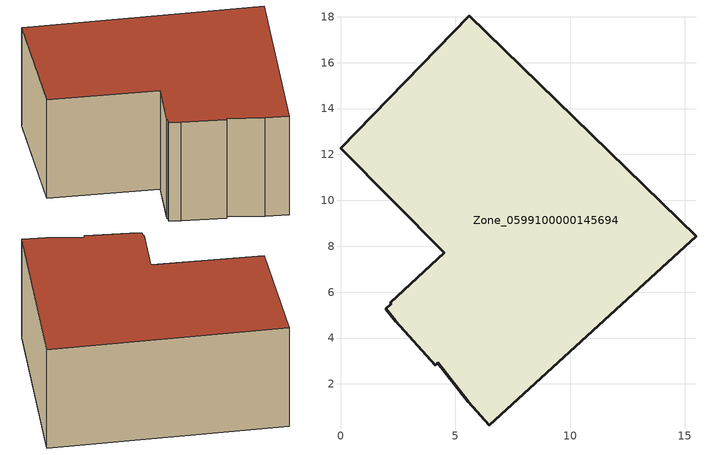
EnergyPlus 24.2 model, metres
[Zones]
Zone_0599100000145694
 floor ground (C_G): 2.42,4.74 1.98,5.29 2.21,5.5 2.17,5.54 4.53,7.72 0,12.28 5.6,18.04 15.49,8.43 6.47,0.2 5.57,1.22 4.24,2.91 4.13,2.82 z0
 wall outside (C_F): 15.49,8.43 5.6,18.04 0,12.28 4.53,7.72 2.17,5.54 2.21,5.5 1.98,5.29 2.42,4.74 4.13,2.82 4.24,2.91 5.57,1.22 6.47,0.2 15.49,8.43 z0:6.4
 roof outside (C_R): 4.24,2.91 5.57,1.22 6.47,0.2 15.49,8.43 5.6,18.04 0,12.28 4.53,7.72 2.17,5.54 2.21,5.5 1.98,5.29 2.42,4.74 4.13,2.82 z6.4
[BUILDING]
Pand.0599100000145694: North Axis=0; Terrain=City; Loads Convergence Tolerance Value=0.04; Temperature Convergence Tolerance Value=0.4; Solar Distribution=FullExterior; Maximum Number of Warmup Days=25; Minimum Number of Warmup Days=1
[Site:Location]
Rotterdam.The.Hague.AP_ZH_NLD Design_Conditions: Latitude=51.96; Longitude=4.45; Time Zone=1; Elevation=-4.5
[SITE:GROUNDTEMPERATURE:BUILDINGSURFACE]
18, 18, 18, 18, 18, 18, 18, 18, 18, 18, 18, 18
[MATERIAL] Thermal Absorptance=0.9; Solar Absorptance=0.7; Visible Absorptance=0.7
Name | Roughness | Thickness | Conductivity | Density | Specific Heat
G.TC.1946 | MediumSmooth | 0.15 | 1 | 540 | 1210
F.TC.1946 | Rough | 0.3 | 0.857143 | 1920 | 840
R.TC.1946 | MediumRough | 0.2 | 0.909091 | 1500 | 1000
[CONSTRUCTION]
C_G: G.TC.1946
C_F: F.TC.1946
C_R: R.TC.1946
[ZONE]
Zone_0599100000145694: Type=1; Multiplier=1; Ceiling Height=Autocalculate; Volume=Autocalculate; Floor Area=autocalculate; Part of Total Floor Area=Yes
[ZONEINFILTRATION:DESIGNFLOWRATE]
Infil_Zone_0599100000145694: Zone or ZoneList or Space or SpaceList=Zone_0599100000145694; Schedule=AlwaysOn; Design Flow Rate Calculation Method=Flow/Area; Flow Rate per Floor Area=0.003; Constant Term Coefficient=1; Temperature Term Coefficient=0; Velocity Term Coefficient=0; Velocity Squared Term Coefficient=0
[HVACTEMPLATE:ZONE:IDEALLOADSAIRSYSTEM]
Zone_0599100000145694: Maximum Heating Supply Air Temperature=50; Minimum Cooling Supply Air Temperature=13; Maximum Heating Supply Air Humidity Ratio=0.0156; Minimum Cooling Supply Air Humidity Ratio=0.0077; Heating Limit=NoLimit; Cooling Limit=NoLimit; Dehumidification Control Type=ConstantSensibleHeatRatio; Cooling Sensible Heat Ratio=0.7; Dehumidification Setpoint=60; Humidification Control Type=None; Humidification Setpoint=30; Outdoor Air Method=None; Outdoor Air Flow Rate per Person=0.00944; Outdoor Air Flow Rate per Zone Floor Area=0; Outdoor Air Flow Rate per Zone=0; Demand Controlled Ventilation Type=None; Outdoor Air Economizer Type=NoEconomizer; Heat Recovery Type=None; Sensible Heat Recovery Effectiveness=0.7; Latent Heat Recovery Effectiveness=0.65
[ZONECONTROL:THERMOSTAT]
ThermostatControl_Zone_0599100000145694: Zone or ZoneList=Zone_0599100000145694; Control Type Schedule=DualSetpointControlType; Control 1=Thermostat_Zone_0599100000145694; Temperature Difference Between Cutout And Setpoint=0
[THERMOSTATSETPOINT:DUALSETPOINT]
Thermostat_Zone_0599100000145694: Heating Setpoint Temperature Schedule=HeatingSetpoint_Zone_0599100000145694; Cooling Setpoint Temperature Schedule=CoolingSetpoint_Zone_0599100000145694
[SCHEDULE:COMPACT]
HeatingSetpoint_Zone_0599100000145694: Through: 12/31, For: AllDays, Until: 24:00, 21
CoolingSetpoint_Zone_0599100000145694: Through: 12/31, For: AllDays, Until: 24:00, 24
DualSetpointControlType: Through: 12/31, For: AllDays, Until: 24:00, 4
AlwaysOn: Through: 12/31, For: AllDays, Until: 24:00, 1
